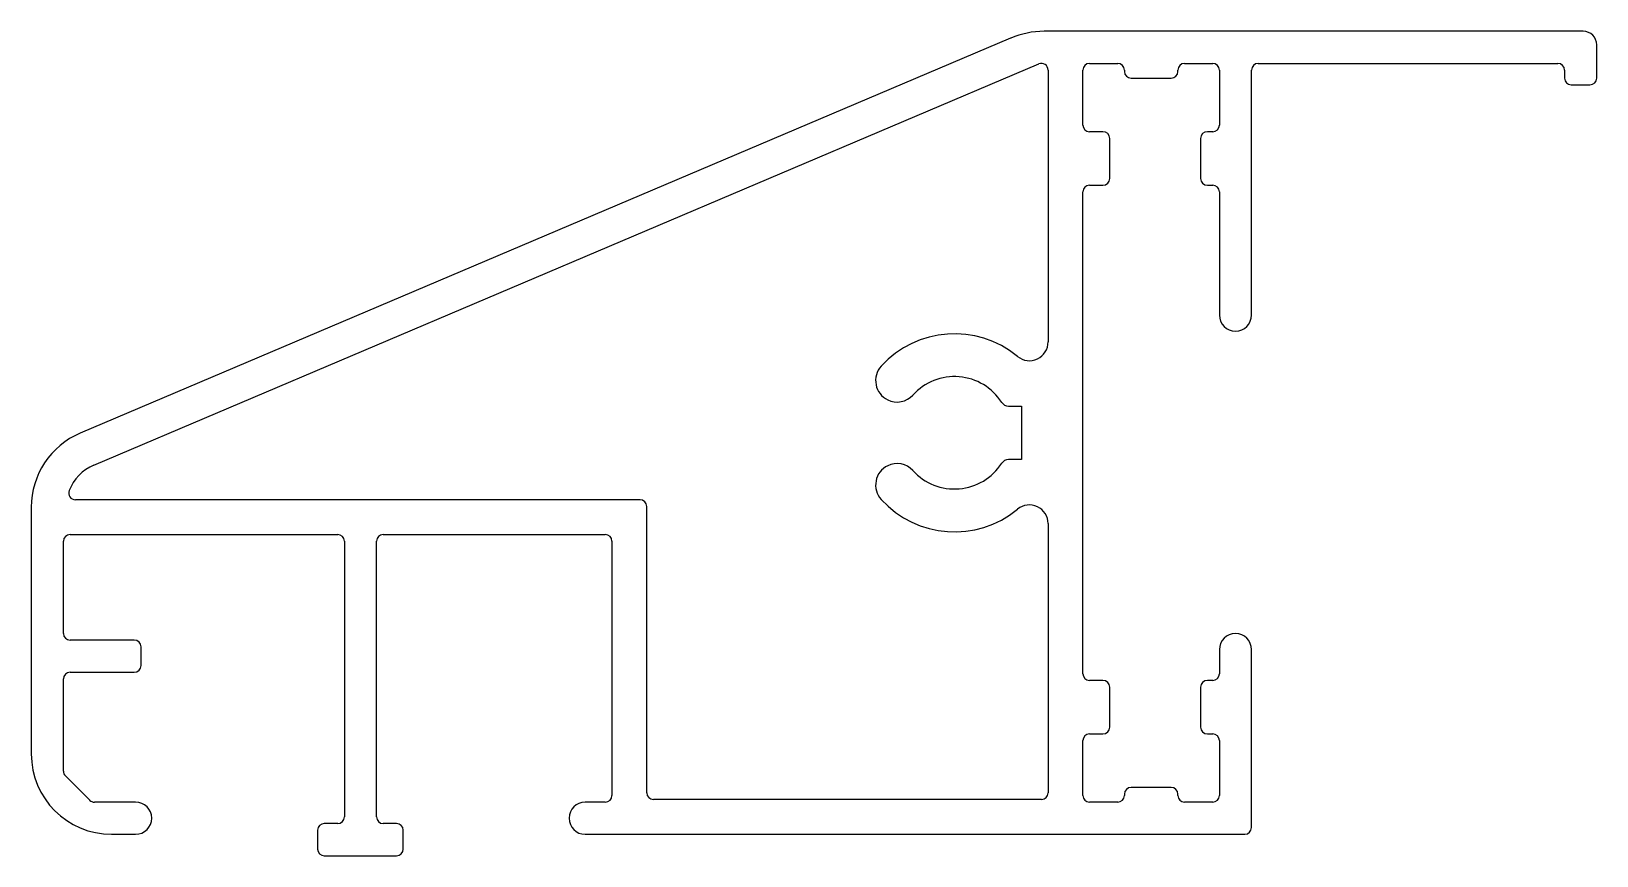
# Model space of a CAD drawing. Extents: x 460.9 to 519.4, y 673.4 to 704.2.
import ezdxf

# ---------------------------------------------------------------- set-up
doc = ezdxf.new("R2010")
doc.units = 0
doc.layers.get('0').update_dxf_attribs({"linetype": 'CONTINUOUS'})

msp = doc.modelspace()

# ---------------------------------------------------------------- linework, layer by layer
at = {"color": 7, "linetype": 'CONTINUOUS'}
for p, q in [((497.483, 703.912), (462.711, 689.152)), ((518.883, 704.166), (498.734, 704.166)), ((519.383, 702.416), (519.383, 703.666)), ((463.219, 687.956), (498.536, 702.947)), ((498.883, 702.716), (498.883, 692.561)), ((500.183, 700.666), (500.183, 702.716)), ((500.433, 702.966), (501.483, 702.966)), ((501.733, 702.716), (501.733, 702.666)), ((503.733, 702.666), (503.733, 702.716)), ((503.983, 702.966), (505.033, 702.966)), ((505.283, 702.716), (505.283, 700.666)), ((506.483, 693.566), (506.483, 702.716)), ((506.733, 702.966), (517.933, 702.966)), ((518.183, 702.716), (518.183, 702.416)), ((501.983, 702.416), (503.483, 702.416)), ((518.433, 702.166), (519.133, 702.166)), ((500.933, 700.416), (500.433, 700.416)), ((505.033, 700.416), (504.833, 700.416)), ((501.183, 698.666), (501.183, 700.166)), ((504.583, 700.166), (504.583, 698.666)), ((500.183, 680.166), (500.183, 698.166)), ((500.433, 698.416), (500.933, 698.416)), ((504.833, 698.416), (505.033, 698.416)), ((505.283, 698.166), (505.283, 693.566)), ((492.888, 690.396), (492.888, 690.396)), ((497.401, 690.166), (497.883, 690.166)), ((497.883, 690.166), (497.883, 688.166)), ((497.883, 688.166), (497.401, 688.166)), ((492.888, 687.937), (492.888, 687.937)), ((460.883, 686.391), (460.883, 677.166)), ((483.633, 686.666), (462.532, 686.666)), ((483.883, 675.716), (483.883, 686.416)), ((498.883, 685.772), (498.883, 675.716)), ((462.083, 681.67), (462.083, 685.116)), ((462.333, 685.366), (472.333, 685.366)), ((472.583, 685.116), (472.583, 674.816)), ((473.783, 674.816), (473.783, 685.116)), ((474.033, 685.366), (482.333, 685.366)), ((482.583, 685.116), (482.583, 675.616)), ((464.733, 681.42), (462.333, 681.42)), ((464.983, 680.47), (464.983, 681.17)), ((505.283, 681.066), (505.283, 680.166)), ((506.483, 674.416), (506.483, 681.066)), ((462.083, 676.524), (462.083, 679.97)), ((462.333, 680.22), (464.733, 680.22)), ((500.933, 679.916), (500.433, 679.916)), ((505.033, 679.916), (504.833, 679.916)), ((501.183, 678.166), (501.183, 679.666)), ((504.583, 679.666), (504.583, 678.166)), ((500.183, 675.616), (500.183, 677.666)), ((500.433, 677.916), (500.933, 677.916)), ((504.833, 677.916), (505.033, 677.916)), ((505.283, 677.666), (505.283, 675.616)), ((463.065, 675.44), (462.157, 676.348)), ((503.483, 675.916), (501.983, 675.916)), ((464.783, 675.366), (463.241, 675.366)), ((482.333, 675.366), (481.583, 675.366)), ((498.633, 675.466), (484.133, 675.466)), ((501.483, 675.366), (500.433, 675.366)), ((501.733, 675.666), (501.733, 675.616)), ((503.733, 675.616), (503.733, 675.666)), ((505.033, 675.366), (503.983, 675.366)), ((472.333, 674.566), (471.833, 674.566)), ((474.533, 674.566), (474.033, 674.566)), ((463.883, 674.166), (464.783, 674.166)), ((471.583, 674.316), (471.583, 673.616)), ((474.783, 673.616), (474.783, 674.316)), ((481.583, 674.166), (506.233, 674.166)), ((471.833, 673.366), (474.533, 673.366))]:
    msp.add_line(p, q, dxfattribs=at)
for centre, radius, start, end in [((498.734, 700.966), 3.2, 90, 113), ((518.883, 703.666), 0.5, 0, 90), ((498.633, 702.716), 0.25, 360, 113), ((500.433, 702.716), 0.25, 90, 180), ((501.483, 702.716), 0.25, 0, 90), ((501.983, 702.666), 0.25, 180, 270), ((503.483, 702.666), 0.25, 270, 0), ((503.983, 702.716), 0.25, 90, 180), ((505.033, 702.716), 0.25, 0, 90), ((506.733, 702.716), 0.25, 90, 180), ((517.933, 702.716), 0.25, 360, 90), ((518.433, 702.416), 0.25, 180, 270), ((519.133, 702.416), 0.25, 270, 0), ((500.433, 700.666), 0.25, 180, 270), ((500.933, 700.166), 0.25, 0, 90), ((504.833, 700.166), 0.25, 90, 180), ((505.033, 700.666), 0.25, 270, 0), ((500.933, 698.666), 0.25, 270, 0), ((504.833, 698.666), 0.25, 180, 270), ((500.433, 698.166), 0.25, 90, 180), ((505.033, 698.166), 0.25, 0, 90), ((505.883, 693.566), 0.6, 180, 0), ((495.383, 689.166), 3.7, 50.4788, 137.76097), ((498.183, 692.561), 0.7, 230.4788, 0), ((493.236, 691.116), 0.8, 137.76097, 244.15925), ((495.383, 689.166), 2.1, 32.79717, 137.76097), ((493.236, 691.116), 0.8, 244.15925, 317.76097), ((497.401, 690.466), 0.3, 212.79717, 270), ((463.883, 686.391), 3, 113, 180), ((493.236, 687.217), 0.8, 42.23903, 115.84075), ((495.383, 689.166), 2.1, 222.23903, 327.20283), ((497.401, 687.866), 0.3, 90, 147.20283), ((463.883, 686.391), 1.7, 113, 158.74206), ((493.236, 687.217), 0.8, 115.84075, 222.23903), ((462.532, 686.916), 0.25, 158.74206, 270), ((483.633, 686.416), 0.25, 0, 90), ((495.383, 689.166), 3.7, 222.23903, 309.5212), ((498.183, 685.772), 0.7, 0, 129.5212), ((462.333, 685.116), 0.25, 90, 180), ((472.333, 685.116), 0.25, 0, 90), ((474.033, 685.116), 0.25, 90, 180), ((482.333, 685.116), 0.25, 0, 90), ((462.333, 681.67), 0.25, 180, 270), ((505.883, 681.066), 0.6, 0, 180), ((464.733, 681.17), 0.25, 0, 90), ((464.733, 680.47), 0.25, 270, 0), ((462.333, 679.97), 0.25, 90, 180), ((500.433, 680.166), 0.25, 180, 270), ((500.933, 679.666), 0.25, 0, 90), ((504.833, 679.666), 0.25, 90, 180), ((505.033, 680.166), 0.25, 270, 0), ((500.933, 678.166), 0.25, 270, 0), ((504.833, 678.166), 0.25, 180, 270), ((500.433, 677.666), 0.25, 90, 180), ((505.033, 677.666), 0.25, 0, 90), ((463.883, 677.166), 3, 180, 270), ((462.333, 676.524), 0.25, 180, 225), ((484.133, 675.716), 0.25, 180, 270), ((498.633, 675.716), 0.25, 270, 0), ((501.983, 675.666), 0.25, 90, 180), ((503.483, 675.666), 0.25, 0, 90), ((463.241, 675.616), 0.25, 225, 270), ((464.783, 674.766), 0.6, 270, 90), ((481.583, 674.766), 0.6, 90, 270), ((482.333, 675.616), 0.25, 270, 0), ((500.433, 675.616), 0.25, 180, 270), ((501.483, 675.616), 0.25, 270, 0), ((503.983, 675.616), 0.25, 180, 270), ((505.033, 675.616), 0.25, 270, 0), ((471.833, 674.316), 0.25, 90, 180), ((472.333, 674.816), 0.25, 270, 0), ((474.033, 674.816), 0.25, 180, 270), ((474.533, 674.316), 0.25, 0, 90), ((506.233, 674.416), 0.25, 270, 0), ((471.833, 673.616), 0.25, 180, 270), ((474.533, 673.616), 0.25, 270, 0)]:
    msp.add_arc(centre, radius, start, end, dxfattribs=at)

doc.saveas('drawing.dxf')
